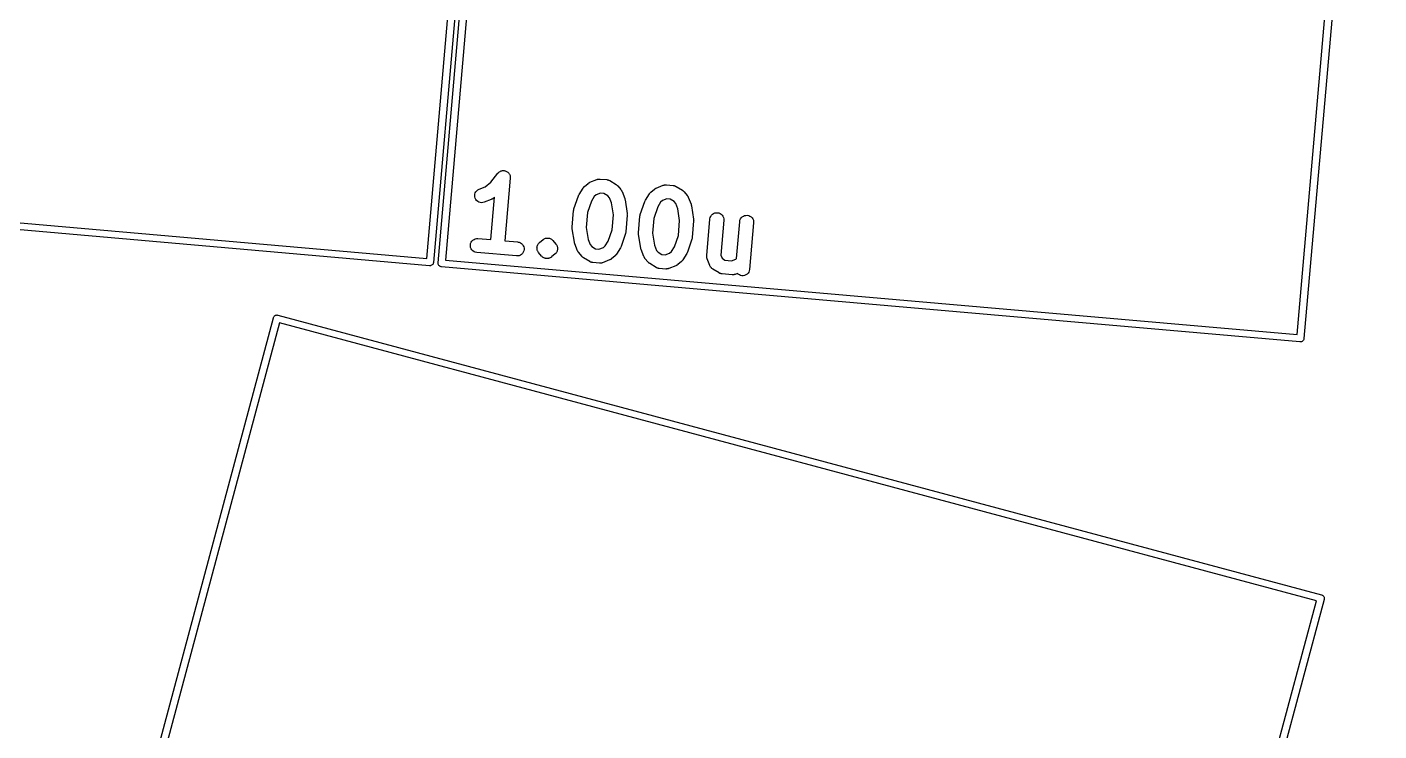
# Model space of a CAD drawing. Extents: x 72 to 342, y -189 to -99.
# Drawn here: x 158.36 to 187.84, y -174.06 to -158.72 of the extents above; entities that cross this region are included whole.
import ezdxf

# ---------------------------------------------------------------- set-up
doc = ezdxf.new("R2010")
doc.units = 0
doc.header["$MEASUREMENT"] = 0
doc.layers.add('BLACK', color=7, linetype='CONTINUOUS')

msp = doc.modelspace()

# ---------------------------------------------------------------- linework, layer by layer
at = {"layer": 'BLACK', "linetype": 'CONTINUOUS'}
for p, q in [((167.075, -163.763), (168.7, -145.19)), ((168.858, -145.131), (167.221, -163.848)), ((167.322, -163.857), (168.959, -145.14)), ((169.105, -145.225), (167.48, -163.798)), ((187.836, -146.791), (186.198, -165.508)), ((186.053, -165.423), (187.677, -146.85)), ((168.345, -162.204), (168.471, -162.097)), ((168.471, -162.097), (168.626, -161.905)), ((168.626, -161.905), (168.627, -161.903)), ((168.627, -161.903), (168.637, -161.893)), ((168.627, -161.903), (168.627, -161.903)), ((168.627, -161.903), (168.627, -161.903)), ((168.627, -161.903), (168.627, -161.903)), ((168.637, -161.893), (168.648, -161.882)), ((168.648, -161.882), (168.66, -161.874)), ((168.648, -161.882), (168.648, -161.882)), ((168.648, -161.882), (168.648, -161.882)), ((168.66, -161.874), (168.673, -161.866)), ((168.673, -161.866), (168.686, -161.86)), ((168.673, -161.866), (168.673, -161.866)), ((168.673, -161.866), (168.673, -161.866)), ((168.686, -161.86), (168.7, -161.854)), ((168.7, -161.854), (168.715, -161.851)), ((168.7, -161.854), (168.7, -161.854)), ((168.7, -161.854), (168.7, -161.854)), ((168.715, -161.851), (168.729, -161.848)), ((168.729, -161.848), (168.729, -161.848)), ((168.729, -161.848), (168.729, -161.848)), ((168.729, -161.848), (168.744, -161.848)), ((168.744, -161.848), (168.759, -161.848)), ((168.759, -161.848), (168.759, -161.848)), ((168.759, -161.848), (168.774, -161.851)), ((168.759, -161.848), (168.759, -161.848)), ((168.774, -161.851), (168.788, -161.854)), ((168.896, -162.013), (168.777, -163.38)), ((168.788, -161.854), (168.788, -161.854)), ((168.788, -161.854), (168.788, -161.854)), ((168.788, -161.854), (168.802, -161.86)), ((168.802, -161.86), (168.816, -161.865)), ((168.816, -161.865), (168.816, -161.865)), ((168.816, -161.865), (168.816, -161.865)), ((168.816, -161.865), (168.829, -161.874)), ((168.829, -161.874), (168.84, -161.882)), ((168.84, -161.882), (168.841, -161.882)), ((168.841, -161.882), (168.841, -161.882)), ((168.841, -161.882), (168.851, -161.892)), ((168.851, -161.892), (168.862, -161.903)), ((168.862, -161.903), (168.862, -161.903)), ((168.862, -161.903), (168.862, -161.903)), ((168.862, -161.903), (168.87, -161.915)), ((168.87, -161.915), (168.878, -161.927)), ((168.878, -161.927), (168.878, -161.927)), ((168.878, -161.927), (168.878, -161.927)), ((168.878, -161.927), (168.884, -161.941)), ((168.884, -161.941), (168.89, -161.955)), ((168.89, -161.955), (168.89, -161.955)), ((168.89, -161.955), (168.89, -161.955)), ((168.89, -161.955), (168.893, -161.969)), ((168.893, -161.969), (168.896, -161.984)), ((168.896, -161.984), (168.896, -161.984)), ((168.896, -161.984), (168.896, -161.984)), ((168.896, -161.984), (168.896, -161.998)), ((168.896, -161.998), (168.896, -162.013)), ((170.594, -162.125), (170.601, -162.12)), ((170.601, -162.12), (170.608, -162.115)), ((170.608, -162.115), (170.613, -162.112)), ((170.613, -162.112), (170.619, -162.109)), ((170.619, -162.109), (170.627, -162.105)), ((170.627, -162.105), (170.634, -162.101)), ((170.634, -162.101), (170.785, -162.042)), ((170.785, -162.042), (170.787, -162.041)), ((170.787, -162.041), (170.791, -162.04)), ((170.791, -162.04), (170.796, -162.038)), ((170.796, -162.038), (170.806, -162.036)), ((170.806, -162.036), (170.816, -162.033)), ((170.816, -162.033), (170.82, -162.033)), ((170.82, -162.033), (170.825, -162.032)), ((170.825, -162.032), (170.835, -162.032)), ((170.835, -162.032), (170.845, -162.031)), ((170.845, -162.031), (170.85, -162.032)), ((170.85, -162.032), (170.854, -162.032)), ((170.854, -162.032), (170.999, -162.044)), ((170.999, -162.044), (171.001, -162.045)), ((171.001, -162.045), (171.006, -162.045)), ((171.006, -162.045), (171.01, -162.046)), ((171.01, -162.046), (171.02, -162.048)), ((171.02, -162.048), (171.03, -162.05)), ((171.03, -162.05), (171.034, -162.052)), ((171.034, -162.052), (171.039, -162.053)), ((171.039, -162.053), (171.048, -162.058)), ((171.048, -162.058), (171.058, -162.062)), ((171.058, -162.062), (171.061, -162.064)), ((171.061, -162.064), (171.065, -162.066)), ((171.065, -162.066), (171.204, -162.151)), ((167.134, -163.921), (148.417, -162.283)), ((148.502, -162.138), (167.075, -163.763)), ((168.12, -162.393), (168.124, -162.363)), ((168.123, -162.422), (168.12, -162.393)), ((168.124, -162.363), (168.133, -162.335)), ((168.133, -162.335), (168.148, -162.309)), ((168.148, -162.309), (168.167, -162.286)), ((168.167, -162.286), (168.19, -162.268)), ((168.19, -162.268), (168.217, -162.254)), ((168.217, -162.254), (168.345, -162.204)), ((170.285, -162.681), (170.383, -162.398)), ((170.383, -162.396), (170.384, -162.395)), ((170.383, -162.398), (170.383, -162.396)), ((170.384, -162.394), (170.39, -162.382)), ((170.384, -162.395), (170.384, -162.394)), ((170.39, -162.382), (170.396, -162.369)), ((170.396, -162.369), (170.396, -162.368)), ((170.396, -162.368), (170.397, -162.368)), ((170.397, -162.368), (170.482, -162.229)), ((170.482, -162.229), (170.483, -162.228)), ((170.483, -162.228), (170.488, -162.221)), ((170.488, -162.221), (170.493, -162.214)), ((170.493, -162.214), (170.497, -162.209)), ((170.497, -162.209), (170.501, -162.204)), ((170.501, -162.204), (170.508, -162.198)), ((170.508, -162.198), (170.514, -162.192)), ((170.514, -162.192), (170.592, -162.126)), ((170.592, -162.126), (170.594, -162.125)), ((170.728, -162.41), (170.665, -162.513)), ((170.769, -162.376), (170.728, -162.41)), ((170.864, -162.338), (170.769, -162.376)), ((170.937, -162.345), (170.864, -162.338)), ((171.023, -162.398), (170.937, -162.345)), ((171.057, -162.439), (171.023, -162.398)), ((171.204, -162.151), (171.206, -162.152)), ((171.206, -162.152), (171.212, -162.158)), ((171.212, -162.158), (171.219, -162.162)), ((171.219, -162.162), (171.224, -162.167)), ((171.224, -162.167), (171.229, -162.171)), ((171.229, -162.171), (171.235, -162.177)), ((171.235, -162.177), (171.241, -162.183)), ((171.241, -162.183), (171.307, -162.262)), ((171.307, -162.262), (171.308, -162.263)), ((171.308, -162.263), (171.313, -162.271)), ((171.313, -162.271), (171.318, -162.277)), ((171.318, -162.277), (171.321, -162.283)), ((171.321, -162.283), (171.324, -162.288)), ((171.324, -162.288), (171.328, -162.296)), ((171.328, -162.296), (171.332, -162.304)), ((171.332, -162.304), (171.391, -162.455)), ((171.843, -162.494), (171.928, -162.356)), ((171.928, -162.356), (171.929, -162.354)), ((171.929, -162.354), (171.934, -162.347)), ((171.934, -162.347), (171.939, -162.34)), ((171.939, -162.34), (171.943, -162.336)), ((171.943, -162.336), (171.947, -162.331)), ((171.947, -162.331), (171.954, -162.325)), ((171.954, -162.325), (171.96, -162.319)), ((171.96, -162.319), (172.038, -162.253)), ((172.038, -162.253), (172.04, -162.252)), ((172.04, -162.252), (172.047, -162.247)), ((172.047, -162.247), (172.054, -162.242)), ((172.054, -162.242), (172.059, -162.239)), ((172.059, -162.239), (172.065, -162.235)), ((172.065, -162.235), (172.072, -162.232)), ((172.072, -162.232), (172.08, -162.228)), ((172.08, -162.228), (172.231, -162.168)), ((172.231, -162.168), (172.233, -162.168)), ((172.233, -162.168), (172.237, -162.166)), ((172.237, -162.166), (172.241, -162.165)), ((172.241, -162.165), (172.252, -162.162)), ((172.252, -162.162), (172.262, -162.16)), ((172.262, -162.16), (172.266, -162.159)), ((172.266, -162.159), (172.271, -162.159)), ((172.271, -162.159), (172.281, -162.158)), ((172.281, -162.158), (172.291, -162.158)), ((172.291, -162.158), (172.296, -162.158)), ((172.296, -162.158), (172.3, -162.158)), ((172.3, -162.158), (172.445, -162.171)), ((172.445, -162.171), (172.447, -162.171)), ((172.447, -162.171), (172.451, -162.172)), ((172.451, -162.172), (172.456, -162.172)), ((172.456, -162.172), (172.466, -162.175)), ((172.466, -162.175), (172.476, -162.177)), ((172.476, -162.177), (172.48, -162.179)), ((172.48, -162.179), (172.485, -162.18)), ((172.485, -162.18), (172.494, -162.184)), ((172.494, -162.184), (172.504, -162.188)), ((172.504, -162.188), (172.507, -162.191)), ((172.507, -162.191), (172.511, -162.193)), ((172.511, -162.193), (172.65, -162.278)), ((172.65, -162.278), (172.651, -162.279)), ((172.651, -162.279), (172.658, -162.284)), ((172.658, -162.284), (172.665, -162.289)), ((172.665, -162.289), (172.67, -162.293)), ((172.67, -162.293), (172.675, -162.297)), ((172.675, -162.297), (172.68, -162.304)), ((172.68, -162.304), (172.687, -162.31)), ((172.687, -162.31), (172.753, -162.388)), ((172.753, -162.388), (172.754, -162.39)), ((172.754, -162.39), (172.759, -162.397)), ((172.759, -162.397), (172.764, -162.404)), ((172.764, -162.404), (172.767, -162.409)), ((172.767, -162.409), (172.77, -162.415)), ((172.77, -162.415), (172.774, -162.423)), ((168.131, -162.451), (168.123, -162.422)), ((168.144, -162.477), (168.131, -162.451)), ((168.162, -162.501), (168.144, -162.477)), ((168.185, -162.52), (168.162, -162.501)), ((168.211, -162.535), (168.185, -162.52)), ((168.239, -162.544), (168.211, -162.535)), ((168.268, -162.548), (168.239, -162.544)), ((168.298, -162.546), (168.268, -162.548)), ((168.327, -162.538), (168.298, -162.546)), ((168.329, -162.538), (168.327, -162.538)), ((168.48, -162.478), (168.329, -162.538)), ((168.473, -163.353), (168.554, -162.426)), ((168.487, -162.474), (168.48, -162.478)), ((168.495, -162.471), (168.487, -162.474)), ((168.501, -162.467), (168.495, -162.471)), ((168.506, -162.464), (168.501, -162.467)), ((168.513, -162.459), (168.506, -162.464)), ((168.52, -162.454), (168.513, -162.459)), ((168.522, -162.453), (168.52, -162.454)), ((168.554, -162.426), (168.522, -162.453)), ((170.278, -162.709), (170.281, -162.698)), ((170.278, -162.712), (170.278, -162.709)), ((170.281, -162.698), (170.283, -162.686)), ((170.283, -162.686), (170.284, -162.683)), ((170.284, -162.683), (170.285, -162.681)), ((170.665, -162.513), (170.579, -162.762)), ((171.102, -162.551), (171.057, -162.439)), ((171.143, -162.812), (171.102, -162.551)), ((171.391, -162.455), (171.392, -162.457)), ((171.392, -162.457), (171.392, -162.457)), ((171.392, -162.457), (171.393, -162.458)), ((171.393, -162.458), (171.396, -162.472)), ((171.396, -162.472), (171.4, -162.485)), ((171.4, -162.485), (171.4, -162.486)), ((171.4, -162.486), (171.4, -162.487)), ((171.4, -162.487), (171.447, -162.782)), ((171.731, -162.807), (171.828, -162.524)), ((171.828, -162.524), (171.829, -162.522)), ((171.829, -162.522), (171.83, -162.521)), ((171.829, -162.522), (171.829, -162.522)), ((171.83, -162.521), (171.836, -162.508)), ((171.836, -162.508), (171.842, -162.495)), ((171.842, -162.495), (171.843, -162.494)), ((171.842, -162.495), (171.842, -162.495)), ((172.111, -162.639), (172.025, -162.889)), ((172.174, -162.536), (172.111, -162.639)), ((172.215, -162.502), (172.174, -162.536)), ((172.31, -162.465), (172.215, -162.502)), ((172.382, -162.471), (172.31, -162.465)), ((172.469, -162.525), (172.382, -162.471)), ((172.503, -162.565), (172.469, -162.525)), ((172.548, -162.678), (172.503, -162.565)), ((172.589, -162.938), (172.548, -162.678)), ((172.774, -162.423), (172.778, -162.43)), ((172.778, -162.43), (172.837, -162.581)), ((172.837, -162.581), (172.838, -162.583)), ((172.838, -162.583), (172.838, -162.584)), ((172.838, -162.584), (172.838, -162.584)), ((172.838, -162.584), (172.842, -162.598)), ((172.842, -162.598), (172.846, -162.612)), ((172.846, -162.612), (172.846, -162.613)), ((172.846, -162.613), (172.846, -162.613)), ((172.846, -162.613), (172.893, -162.909)), ((170.246, -163.078), (170.277, -162.717)), ((170.277, -162.715), (170.278, -162.712)), ((170.277, -162.717), (170.277, -162.715)), ((170.579, -162.762), (170.551, -163.086)), ((171.115, -163.136), (171.143, -162.812)), ((171.448, -162.819), (171.417, -163.181)), ((171.447, -162.782), (171.447, -162.784)), ((171.447, -162.784), (171.448, -162.787)), ((171.448, -162.787), (171.448, -162.79)), ((171.448, -162.79), (171.448, -162.802)), ((171.448, -162.802), (171.449, -162.814)), ((171.449, -162.814), (171.448, -162.817)), ((171.448, -162.817), (171.448, -162.819)), ((171.691, -163.205), (171.723, -162.843)), ((171.723, -162.841), (171.724, -162.839)), ((171.723, -162.843), (171.723, -162.841)), ((171.724, -162.836), (171.727, -162.824)), ((171.724, -162.839), (171.724, -162.836)), ((171.727, -162.824), (171.729, -162.812)), ((171.729, -162.812), (171.73, -162.81)), ((171.73, -162.81), (171.731, -162.807)), ((172.025, -162.889), (171.997, -163.213)), ((172.561, -163.262), (172.589, -162.938)), ((172.894, -162.946), (172.863, -163.307)), ((172.893, -162.909), (172.893, -162.911)), ((172.893, -162.911), (172.893, -162.914)), ((172.893, -162.914), (172.894, -162.916)), ((172.894, -162.916), (172.894, -162.928)), ((172.894, -162.928), (172.895, -162.941)), ((172.895, -162.941), (172.894, -162.943)), ((172.894, -162.943), (172.894, -162.946)), ((173.178, -163.699), (173.248, -162.904)), ((173.248, -162.902), (173.254, -162.873)), ((173.248, -162.904), (173.248, -162.902)), ((173.254, -162.873), (173.265, -162.845)), ((173.265, -162.845), (173.282, -162.821)), ((173.282, -162.821), (173.303, -162.8)), ((173.303, -162.8), (173.327, -162.783)), ((173.327, -162.783), (173.355, -162.772)), ((173.355, -162.772), (173.384, -162.766)), ((173.384, -162.766), (173.414, -162.766)), ((173.414, -162.766), (173.443, -162.771)), ((173.443, -162.771), (173.471, -162.782)), ((173.471, -162.782), (173.495, -162.799)), ((173.551, -162.931), (173.485, -163.69)), ((173.495, -162.799), (173.517, -162.82)), ((173.517, -162.82), (173.533, -162.844)), ((173.533, -162.844), (173.545, -162.872)), ((173.545, -162.872), (173.551, -162.901)), ((173.551, -162.901), (173.551, -162.931)), ((173.828, -163.766), (173.898, -162.961)), ((173.898, -162.961), (173.899, -162.959)), ((173.899, -162.959), (173.904, -162.93)), ((173.904, -162.93), (173.916, -162.902)), ((173.916, -162.902), (173.932, -162.877)), ((173.932, -162.877), (173.953, -162.856)), ((173.953, -162.856), (173.978, -162.84)), ((173.978, -162.84), (174.006, -162.828)), ((174.006, -162.828), (174.035, -162.823)), ((174.035, -162.823), (174.064, -162.822)), ((174.064, -162.822), (174.094, -162.828)), ((174.094, -162.828), (174.121, -162.839)), ((174.202, -162.987), (174.113, -164)), ((174.121, -162.839), (174.146, -162.856)), ((174.146, -162.856), (174.167, -162.877)), ((174.167, -162.877), (174.184, -162.901)), ((174.184, -162.901), (174.196, -162.929)), ((174.196, -162.929), (174.202, -162.958)), ((174.202, -162.958), (174.202, -162.987)), ((170.245, -163.084), (170.246, -163.081)), ((170.246, -163.096), (170.245, -163.084)), ((170.246, -163.081), (170.246, -163.078)), ((170.246, -163.108), (170.246, -163.096)), ((170.246, -163.111), (170.246, -163.108)), ((170.247, -163.114), (170.246, -163.111)), ((170.247, -163.116), (170.247, -163.114)), ((170.294, -163.411), (170.247, -163.116)), ((170.551, -163.086), (170.592, -163.347)), ((171.029, -163.385), (171.115, -163.136)), ((171.409, -163.217), (171.311, -163.5)), ((171.41, -163.215), (171.409, -163.217)), ((171.411, -163.212), (171.41, -163.215)), ((171.413, -163.2), (171.411, -163.212)), ((171.416, -163.188), (171.413, -163.2)), ((171.417, -163.183), (171.416, -163.186)), ((171.416, -163.186), (171.416, -163.188)), ((171.417, -163.181), (171.417, -163.183)), ((171.692, -163.208), (171.691, -163.205)), ((171.691, -163.21), (171.692, -163.208)), ((171.692, -163.222), (171.691, -163.21)), ((171.692, -163.235), (171.692, -163.222)), ((171.692, -163.237), (171.692, -163.235)), ((171.692, -163.24), (171.692, -163.237)), ((171.693, -163.242), (171.692, -163.24)), ((171.74, -163.538), (171.693, -163.242)), ((171.997, -163.213), (172.038, -163.473)), ((172.475, -163.511), (172.561, -163.262)), ((168.026, -163.466), (168.032, -163.437)), ((168.026, -163.496), (168.026, -163.466)), ((168.032, -163.525), (168.026, -163.496)), ((168.032, -163.437), (168.043, -163.409)), ((168.044, -163.552), (168.032, -163.525)), ((168.043, -163.409), (168.06, -163.384)), ((168.06, -163.577), (168.044, -163.552)), ((168.06, -163.384), (168.08, -163.363)), ((168.081, -163.598), (168.06, -163.577)), ((168.08, -163.363), (168.105, -163.347)), ((168.105, -163.347), (168.132, -163.335)), ((168.132, -163.335), (168.161, -163.329)), ((168.161, -163.329), (168.191, -163.329)), ((168.191, -163.329), (168.473, -163.353)), ((168.777, -163.38), (169.059, -163.404)), ((169.059, -163.404), (169.061, -163.405)), ((169.061, -163.405), (169.09, -163.41)), ((169.09, -163.41), (169.118, -163.422)), ((169.118, -163.422), (169.142, -163.438)), ((169.142, -163.438), (169.163, -163.46)), ((169.163, -163.46), (169.18, -163.484)), ((169.18, -163.484), (169.191, -163.512)), ((169.191, -163.512), (169.197, -163.541)), ((169.197, -163.571), (169.192, -163.6)), ((169.197, -163.541), (169.197, -163.571)), ((169.478, -163.521), (169.479, -163.52)), ((169.479, -163.535), (169.478, -163.521)), ((169.479, -163.52), (169.481, -163.506)), ((169.479, -163.52), (169.479, -163.52)), ((169.479, -163.549), (169.479, -163.535)), ((169.479, -163.55), (169.479, -163.549)), ((169.481, -163.564), (169.479, -163.55)), ((169.479, -163.55), (169.479, -163.55)), ((169.481, -163.506), (169.484, -163.492)), ((169.484, -163.579), (169.481, -163.564)), ((169.484, -163.49), (169.49, -163.477)), ((169.484, -163.491), (169.484, -163.49)), ((169.484, -163.492), (169.484, -163.491)), ((169.485, -163.58), (169.484, -163.579)), ((169.484, -163.579), (169.484, -163.579)), ((169.49, -163.593), (169.485, -163.58)), ((169.49, -163.477), (169.495, -163.464)), ((169.496, -163.606), (169.49, -163.593)), ((169.495, -163.464), (169.495, -163.463)), ((169.495, -163.463), (169.496, -163.463)), ((169.496, -163.463), (169.504, -163.451)), ((169.504, -163.451), (169.511, -163.439)), ((169.511, -163.439), (169.512, -163.439)), ((169.512, -163.438), (169.522, -163.428)), ((169.512, -163.439), (169.512, -163.438)), ((169.522, -163.428), (169.532, -163.418)), ((169.532, -163.418), (169.611, -163.352)), ((169.611, -163.352), (169.612, -163.351)), ((169.612, -163.35), (169.624, -163.342)), ((169.612, -163.351), (169.612, -163.35)), ((169.612, -163.351), (169.612, -163.351)), ((169.612, -163.351), (169.612, -163.351)), ((169.612, -163.351), (169.612, -163.351)), ((169.612, -163.351), (169.612, -163.351)), ((169.612, -163.351), (169.612, -163.351)), ((169.624, -163.342), (169.636, -163.335)), ((169.636, -163.335), (169.637, -163.334)), ((169.637, -163.334), (169.651, -163.329)), ((169.637, -163.334), (169.637, -163.334)), ((169.637, -163.334), (169.637, -163.334)), ((169.637, -163.334), (169.637, -163.334)), ((169.651, -163.329), (169.664, -163.323)), ((169.664, -163.323), (169.664, -163.323)), ((169.664, -163.323), (169.664, -163.323)), ((169.664, -163.323), (169.665, -163.323)), ((169.665, -163.323), (169.679, -163.32)), ((169.665, -163.323), (169.665, -163.323)), ((169.679, -163.32), (169.693, -163.317)), ((169.693, -163.317), (169.693, -163.317)), ((169.693, -163.317), (169.693, -163.317)), ((169.693, -163.317), (169.694, -163.317)), ((169.694, -163.317), (169.694, -163.317)), ((169.694, -163.317), (169.708, -163.317)), ((169.708, -163.317), (169.723, -163.317)), ((169.723, -163.317), (169.723, -163.317)), ((169.723, -163.317), (169.723, -163.317)), ((169.723, -163.317), (169.724, -163.317)), ((169.723, -163.317), (169.723, -163.317)), ((169.724, -163.317), (169.738, -163.32)), ((169.738, -163.32), (169.752, -163.322)), ((169.752, -163.322), (169.752, -163.322)), ((169.752, -163.322), (169.752, -163.323)), ((169.752, -163.323), (169.753, -163.323)), ((169.753, -163.323), (169.753, -163.323)), ((169.753, -163.323), (169.766, -163.328)), ((169.766, -163.328), (169.779, -163.334)), ((169.779, -163.334), (169.78, -163.334)), ((169.78, -163.334), (169.78, -163.334)), ((169.78, -163.334), (169.78, -163.334)), ((169.78, -163.334), (169.78, -163.334)), ((169.78, -163.334), (169.792, -163.342)), ((169.792, -163.342), (169.804, -163.35)), ((169.804, -163.35), (169.804, -163.35)), ((169.804, -163.35), (169.805, -163.35)), ((169.805, -163.35), (169.805, -163.35)), ((169.805, -163.35), (169.805, -163.35)), ((169.805, -163.35), (169.815, -163.361)), ((169.815, -163.361), (169.826, -163.371)), ((169.826, -163.371), (169.892, -163.449)), ((169.892, -163.449), (169.892, -163.45)), ((169.892, -163.45), (169.892, -163.45)), ((169.892, -163.45), (169.892, -163.45)), ((169.892, -163.45), (169.893, -163.451)), ((169.893, -163.451), (169.901, -163.463)), ((169.901, -163.463), (169.909, -163.475)), ((169.909, -163.475), (169.909, -163.475)), ((169.909, -163.475), (169.909, -163.476)), ((169.909, -163.476), (169.915, -163.489)), ((169.915, -163.489), (169.92, -163.502)), ((169.921, -163.591), (169.915, -163.605)), ((169.92, -163.502), (169.92, -163.503)), ((169.92, -163.503), (169.921, -163.503)), ((169.921, -163.503), (169.923, -163.517)), ((169.924, -163.576), (169.921, -163.59)), ((169.921, -163.59), (169.921, -163.591)), ((169.921, -163.591), (169.921, -163.591)), ((169.923, -163.517), (169.926, -163.531)), ((169.926, -163.562), (169.924, -163.576)), ((169.926, -163.531), (169.926, -163.532)), ((169.926, -163.532), (169.926, -163.532)), ((169.926, -163.532), (169.926, -163.547)), ((169.926, -163.547), (169.927, -163.561)), ((169.927, -163.561), (169.926, -163.562)), ((169.926, -163.562), (169.926, -163.562)), ((170.294, -163.412), (170.294, -163.411)), ((170.294, -163.413), (170.294, -163.412)), ((170.298, -163.426), (170.294, -163.413)), ((170.301, -163.44), (170.298, -163.426)), ((170.302, -163.441), (170.301, -163.44)), ((170.303, -163.443), (170.302, -163.441)), ((170.302, -163.441), (170.302, -163.441)), ((170.362, -163.594), (170.303, -163.443)), ((170.366, -163.602), (170.362, -163.594)), ((170.592, -163.347), (170.637, -163.459)), ((170.637, -163.459), (170.671, -163.5)), ((170.671, -163.5), (170.757, -163.553)), ((170.757, -163.553), (170.83, -163.559)), ((170.83, -163.559), (170.925, -163.522)), ((170.925, -163.522), (170.966, -163.488)), ((170.966, -163.488), (171.029, -163.385)), ((171.297, -163.53), (171.212, -163.669)), ((171.298, -163.53), (171.297, -163.53)), ((171.304, -163.516), (171.298, -163.529)), ((171.298, -163.529), (171.298, -163.53)), ((171.31, -163.504), (171.304, -163.516)), ((171.311, -163.502), (171.31, -163.503)), ((171.31, -163.503), (171.31, -163.504)), ((171.311, -163.5), (171.311, -163.502)), ((171.74, -163.539), (171.74, -163.538)), ((171.74, -163.538), (171.74, -163.538)), ((171.744, -163.553), (171.74, -163.539)), ((171.747, -163.566), (171.744, -163.553)), ((171.748, -163.567), (171.747, -163.566)), ((171.748, -163.568), (171.748, -163.567)), ((171.749, -163.57), (171.748, -163.568)), ((171.808, -163.721), (171.749, -163.57)), ((172.038, -163.473), (172.083, -163.586)), ((172.083, -163.586), (172.117, -163.626)), ((172.411, -163.614), (172.475, -163.511)), ((172.855, -163.344), (172.757, -163.627)), ((172.856, -163.341), (172.855, -163.344)), ((172.857, -163.339), (172.856, -163.341)), ((172.859, -163.327), (172.857, -163.339)), ((172.862, -163.315), (172.859, -163.327)), ((172.863, -163.307), (172.862, -163.31)), ((172.862, -163.31), (172.862, -163.312)), ((172.862, -163.312), (172.862, -163.315)), ((167.212, -163.881), (167.204, -163.893)), ((167.218, -163.867), (167.212, -163.881)), ((167.22, -163.856), (167.218, -163.867)), ((167.221, -163.852), (167.22, -163.856)), ((167.22, -163.856), (167.22, -163.856)), ((167.221, -163.848), (167.221, -163.852)), ((167.321, -163.861), (167.322, -163.857)), ((167.321, -163.876), (167.321, -163.861)), ((167.324, -163.89), (167.321, -163.876)), ((167.48, -163.798), (186.053, -165.423)), ((168.106, -163.615), (168.081, -163.598)), ((168.133, -163.626), (168.106, -163.615)), ((168.163, -163.632), (168.133, -163.626)), ((168.165, -163.632), (168.163, -163.632)), ((169.032, -163.708), (168.165, -163.632)), ((169.062, -163.708), (169.032, -163.708)), ((169.091, -163.702), (169.062, -163.708)), ((169.118, -163.69), (169.091, -163.702)), ((169.143, -163.673), (169.118, -163.69)), ((169.164, -163.652), (169.143, -163.673)), ((169.18, -163.627), (169.164, -163.652)), ((169.192, -163.6), (169.18, -163.627)), ((169.496, -163.607), (169.496, -163.606)), ((169.504, -163.619), (169.496, -163.607)), ((169.496, -163.607), (169.496, -163.607)), ((169.512, -163.631), (169.504, -163.619)), ((169.513, -163.632), (169.512, -163.631)), ((169.579, -163.711), (169.513, -163.632)), ((169.513, -163.632), (169.513, -163.632)), ((169.513, -163.632), (169.513, -163.632)), ((169.513, -163.632), (169.513, -163.632)), ((169.59, -163.721), (169.579, -163.711)), ((169.6, -163.731), (169.59, -163.721)), ((169.6, -163.732), (169.6, -163.731)), ((169.6, -163.731), (169.6, -163.731)), ((169.601, -163.732), (169.6, -163.732)), ((169.6, -163.732), (169.6, -163.732)), ((169.613, -163.74), (169.601, -163.732)), ((169.625, -163.748), (169.613, -163.74)), ((169.626, -163.748), (169.625, -163.748)), ((169.625, -163.748), (169.625, -163.748)), ((169.625, -163.748), (169.625, -163.748)), ((169.625, -163.748), (169.625, -163.748)), ((169.639, -163.754), (169.626, -163.748)), ((169.652, -163.759), (169.639, -163.754)), ((169.653, -163.759), (169.652, -163.759)), ((169.652, -163.759), (169.652, -163.759)), ((169.667, -163.762), (169.653, -163.759)), ((169.653, -163.759), (169.653, -163.759)), ((169.653, -163.759), (169.653, -163.759)), ((169.681, -163.765), (169.667, -163.762)), ((169.682, -163.765), (169.681, -163.765)), ((169.697, -163.765), (169.682, -163.765)), ((169.682, -163.765), (169.682, -163.765)), ((169.682, -163.765), (169.682, -163.765)), ((169.682, -163.765), (169.682, -163.765)), ((169.711, -163.765), (169.697, -163.765)), ((169.712, -163.765), (169.711, -163.765)), ((169.711, -163.765), (169.711, -163.765)), ((169.726, -163.762), (169.712, -163.765)), ((169.712, -163.765), (169.712, -163.765)), ((169.712, -163.765), (169.712, -163.765)), ((169.74, -163.759), (169.726, -163.762)), ((169.741, -163.759), (169.74, -163.759)), ((169.74, -163.759), (169.74, -163.759)), ((169.754, -163.753), (169.741, -163.759)), ((169.741, -163.759), (169.741, -163.759)), ((169.741, -163.759), (169.741, -163.759)), ((169.768, -163.748), (169.754, -163.753)), ((169.769, -163.747), (169.768, -163.747)), ((169.768, -163.747), (169.768, -163.747)), ((169.768, -163.747), (169.768, -163.748)), ((169.768, -163.748), (169.768, -163.748)), ((169.781, -163.739), (169.769, -163.747)), ((169.792, -163.731), (169.781, -163.739)), ((169.793, -163.731), (169.792, -163.731)), ((169.794, -163.73), (169.793, -163.731)), ((169.793, -163.731), (169.793, -163.731)), ((169.793, -163.731), (169.793, -163.731)), ((169.793, -163.731), (169.793, -163.731)), ((169.793, -163.731), (169.793, -163.731)), ((169.793, -163.731), (169.793, -163.731)), ((169.873, -163.664), (169.794, -163.73)), ((169.883, -163.654), (169.873, -163.664)), ((169.893, -163.644), (169.883, -163.654)), ((169.894, -163.643), (169.893, -163.643)), ((169.893, -163.643), (169.893, -163.644)), ((169.901, -163.631), (169.894, -163.643)), ((169.909, -163.619), (169.901, -163.631)), ((169.91, -163.618), (169.909, -163.619)), ((169.915, -163.605), (169.91, -163.618)), ((169.91, -163.618), (169.91, -163.618)), ((170.369, -163.61), (170.366, -163.602)), ((170.373, -163.615), (170.369, -163.61)), ((170.376, -163.621), (170.373, -163.615)), ((170.381, -163.627), (170.376, -163.621)), ((170.386, -163.634), (170.381, -163.627)), ((170.387, -163.636), (170.386, -163.634)), ((170.453, -163.715), (170.387, -163.636)), ((170.459, -163.721), (170.453, -163.715)), ((170.465, -163.727), (170.459, -163.721)), ((170.47, -163.731), (170.465, -163.727)), ((170.475, -163.736), (170.47, -163.731)), ((170.482, -163.74), (170.475, -163.736)), ((170.488, -163.745), (170.482, -163.74)), ((170.49, -163.747), (170.488, -163.745)), ((170.629, -163.832), (170.49, -163.747)), ((170.633, -163.834), (170.629, -163.832)), ((170.636, -163.836), (170.633, -163.834)), ((170.646, -163.84), (170.636, -163.836)), ((170.655, -163.845), (170.646, -163.84)), ((170.66, -163.846), (170.655, -163.845)), ((170.664, -163.847), (170.66, -163.846)), ((170.674, -163.85), (170.664, -163.847)), ((170.684, -163.852), (170.674, -163.85)), ((170.688, -163.852), (170.684, -163.852)), ((170.693, -163.853), (170.688, -163.852)), ((170.695, -163.854), (170.693, -163.853)), ((170.84, -163.866), (170.695, -163.854)), ((170.844, -163.866), (170.84, -163.866)), ((170.849, -163.867), (170.844, -163.866)), ((170.859, -163.866), (170.849, -163.867)), ((170.869, -163.866), (170.859, -163.866)), ((170.874, -163.865), (170.869, -163.866)), ((170.878, -163.865), (170.874, -163.865)), ((170.888, -163.862), (170.878, -163.865)), ((170.898, -163.86), (170.888, -163.862)), ((170.903, -163.858), (170.898, -163.86)), ((170.907, -163.857), (170.903, -163.858)), ((170.909, -163.856), (170.907, -163.857)), ((171.06, -163.796), (170.909, -163.856)), ((171.067, -163.793), (171.06, -163.796)), ((171.075, -163.789), (171.067, -163.793)), ((171.081, -163.786), (171.075, -163.789)), ((171.086, -163.783), (171.081, -163.786)), ((171.093, -163.778), (171.086, -163.783)), ((171.1, -163.773), (171.093, -163.778)), ((171.102, -163.771), (171.1, -163.773)), ((171.18, -163.705), (171.102, -163.771)), ((171.186, -163.699), (171.18, -163.705)), ((171.193, -163.694), (171.186, -163.699)), ((171.197, -163.689), (171.193, -163.694)), ((171.201, -163.684), (171.197, -163.689)), ((171.206, -163.677), (171.201, -163.684)), ((171.211, -163.67), (171.206, -163.677)), ((171.212, -163.669), (171.211, -163.67)), ((171.812, -163.728), (171.808, -163.721)), ((171.815, -163.736), (171.812, -163.728)), ((171.819, -163.741), (171.815, -163.736)), ((171.822, -163.747), (171.819, -163.741)), ((171.827, -163.754), (171.822, -163.747)), ((171.832, -163.761), (171.827, -163.754)), ((171.833, -163.763), (171.832, -163.761)), ((171.899, -163.841), (171.833, -163.763)), ((171.905, -163.847), (171.899, -163.841)), ((171.911, -163.854), (171.905, -163.847)), ((171.916, -163.858), (171.911, -163.854)), ((171.92, -163.862), (171.916, -163.858)), ((171.928, -163.867), (171.92, -163.862)), ((171.934, -163.872), (171.928, -163.867)), ((171.936, -163.873), (171.934, -163.872)), ((172.074, -163.958), (171.936, -163.873)), ((172.117, -163.626), (172.203, -163.68)), ((172.203, -163.68), (172.276, -163.686)), ((172.276, -163.686), (172.371, -163.649)), ((172.371, -163.649), (172.411, -163.614)), ((172.626, -163.832), (172.548, -163.898)), ((172.632, -163.826), (172.626, -163.832)), ((172.639, -163.82), (172.632, -163.826)), ((172.643, -163.815), (172.639, -163.82)), ((172.647, -163.811), (172.643, -163.815)), ((172.652, -163.804), (172.647, -163.811)), ((172.657, -163.797), (172.652, -163.804)), ((172.658, -163.795), (172.657, -163.797)), ((172.743, -163.657), (172.658, -163.795)), ((172.744, -163.656), (172.743, -163.656)), ((172.743, -163.656), (172.743, -163.657)), ((172.75, -163.643), (172.744, -163.656)), ((172.756, -163.63), (172.75, -163.643)), ((172.757, -163.629), (172.756, -163.629)), ((172.756, -163.629), (172.756, -163.63)), ((172.757, -163.627), (172.757, -163.629)), ((173.178, -163.704), (173.178, -163.699)), ((173.178, -163.708), (173.178, -163.704)), ((173.178, -163.719), (173.178, -163.708)), ((173.178, -163.729), (173.178, -163.719)), ((173.179, -163.733), (173.178, -163.729)), ((173.18, -163.738), (173.179, -163.733)), ((173.182, -163.748), (173.18, -163.738)), ((173.184, -163.758), (173.182, -163.748)), ((173.186, -163.762), (173.184, -163.758)), ((173.187, -163.767), (173.186, -163.762)), ((173.188, -163.769), (173.187, -163.767)), ((173.248, -163.919), (173.188, -163.769)), ((173.485, -163.69), (173.513, -163.76)), ((173.513, -163.76), (173.577, -163.8)), ((173.577, -163.8), (173.722, -163.812)), ((173.722, -163.812), (173.817, -163.775)), ((173.817, -163.775), (173.828, -163.766)), ((167.138, -163.921), (167.134, -163.921)), ((167.153, -163.921), (167.138, -163.921)), ((167.167, -163.918), (167.153, -163.921)), ((167.181, -163.912), (167.167, -163.918)), ((167.194, -163.904), (167.181, -163.912)), ((167.204, -163.893), (167.194, -163.904)), ((167.33, -163.904), (167.324, -163.89)), ((167.339, -163.917), (167.33, -163.904)), ((167.349, -163.927), (167.339, -163.917)), ((167.362, -163.935), (167.349, -163.927)), ((167.376, -163.941), (167.362, -163.935)), ((167.387, -163.943), (167.376, -163.941)), ((167.391, -163.944), (167.387, -163.943)), ((167.387, -163.943), (167.387, -163.943)), ((167.394, -163.944), (167.391, -163.944)), ((186.112, -165.581), (167.394, -163.944)), ((172.078, -163.96), (172.074, -163.958)), ((172.082, -163.963), (172.078, -163.96)), ((172.092, -163.967), (172.082, -163.963)), ((172.101, -163.971), (172.092, -163.967)), ((172.105, -163.972), (172.101, -163.971)), ((172.11, -163.974), (172.105, -163.972)), ((172.12, -163.976), (172.11, -163.974)), ((172.13, -163.979), (172.12, -163.976)), ((172.134, -163.979), (172.13, -163.979)), ((172.139, -163.98), (172.134, -163.979)), ((172.141, -163.98), (172.139, -163.98)), ((172.285, -163.993), (172.141, -163.98)), ((172.29, -163.993), (172.285, -163.993)), ((172.294, -163.993), (172.29, -163.993)), ((172.305, -163.992), (172.294, -163.993)), ((172.315, -163.992), (172.305, -163.992)), ((172.32, -163.991), (172.315, -163.992)), ((172.324, -163.991), (172.32, -163.991)), ((172.334, -163.988), (172.324, -163.991)), ((172.344, -163.986), (172.334, -163.988)), ((172.348, -163.985), (172.344, -163.986)), ((172.353, -163.983), (172.348, -163.985)), ((172.355, -163.983), (172.353, -163.983)), ((172.506, -163.923), (172.355, -163.983)), ((172.513, -163.919), (172.506, -163.923)), ((172.521, -163.916), (172.513, -163.919)), ((172.527, -163.912), (172.521, -163.916)), ((172.532, -163.909), (172.527, -163.912)), ((172.539, -163.904), (172.532, -163.909)), ((172.546, -163.899), (172.539, -163.904)), ((172.548, -163.898), (172.546, -163.899)), ((173.249, -163.922), (173.248, -163.919)), ((173.25, -163.926), (173.249, -163.922)), ((173.256, -163.936), (173.25, -163.926)), ((173.261, -163.946), (173.256, -163.936)), ((173.263, -163.949), (173.261, -163.946)), ((173.265, -163.951), (173.263, -163.949)), ((173.273, -163.96), (173.265, -163.951)), ((173.28, -163.969), (173.273, -163.96)), ((173.282, -163.971), (173.28, -163.969)), ((173.285, -163.974), (173.282, -163.971)), ((173.294, -163.981), (173.285, -163.974)), ((173.302, -163.989), (173.294, -163.981)), ((173.305, -163.99), (173.302, -163.989)), ((173.308, -163.992), (173.305, -163.99)), ((173.31, -163.993), (173.308, -163.992)), ((173.448, -164.078), (173.31, -163.993)), ((173.452, -164.08), (173.448, -164.078)), ((173.456, -164.083), (173.452, -164.08)), ((173.465, -164.087), (173.456, -164.083)), ((173.475, -164.091), (173.465, -164.087)), ((173.479, -164.092), (173.475, -164.091)), ((173.483, -164.094), (173.479, -164.092)), ((173.493, -164.096), (173.483, -164.094)), ((173.504, -164.099), (173.493, -164.096)), ((173.508, -164.099), (173.504, -164.099)), ((173.512, -164.1), (173.508, -164.099)), ((173.515, -164.1), (173.512, -164.1)), ((173.731, -164.119), (173.515, -164.1)), ((173.736, -164.119), (173.731, -164.119)), ((173.74, -164.12), (173.736, -164.119)), ((173.751, -164.119), (173.74, -164.12)), ((173.761, -164.119), (173.751, -164.119)), ((173.766, -164.118), (173.761, -164.119)), ((173.77, -164.118), (173.766, -164.118)), ((173.78, -164.115), (173.77, -164.118)), ((173.79, -164.113), (173.78, -164.115)), ((173.794, -164.111), (173.79, -164.113)), ((173.799, -164.11), (173.794, -164.111)), ((173.801, -164.109), (173.799, -164.11)), ((173.85, -164.09), (173.801, -164.109)), ((173.866, -164.105), (173.85, -164.09)), ((173.89, -164.121), (173.866, -164.105)), ((173.918, -164.132), (173.89, -164.121)), ((173.947, -164.138), (173.918, -164.132)), ((173.977, -164.138), (173.947, -164.138)), ((174.006, -164.132), (173.977, -164.138)), ((174.034, -164.121), (174.006, -164.132)), ((174.058, -164.104), (174.034, -164.121)), ((174.079, -164.083), (174.058, -164.104)), ((174.096, -164.058), (174.079, -164.083)), ((174.107, -164.031), (174.096, -164.058)), ((174.113, -164.002), (174.107, -164.031)), ((174.113, -164), (174.113, -164.002)), ((158.87, -183.204), (163.733, -165.056)), ((163.733, -165.052), (163.734, -165.048)), ((163.733, -165.056), (163.733, -165.052)), ((163.734, -165.048), (163.738, -165.038)), ((163.734, -165.048), (163.734, -165.048)), ((163.738, -165.038), (163.746, -165.025)), ((163.746, -165.025), (163.757, -165.014)), ((163.757, -165.014), (163.769, -165.005)), ((163.769, -165.005), (163.778, -165.001)), ((163.769, -165.005), (163.769, -165.005)), ((163.769, -165.005), (163.769, -165.005)), ((163.778, -165.001), (163.783, -164.999)), ((163.783, -164.999), (163.797, -164.996)), ((163.797, -164.996), (163.812, -164.995)), ((163.812, -164.995), (163.823, -164.997)), ((163.823, -164.997), (163.823, -164.997)), ((163.823, -164.997), (163.827, -164.998)), ((163.827, -164.998), (163.83, -164.999)), ((163.83, -164.999), (186.581, -171.095)), ((163.861, -165.165), (159.036, -183.173)), ((186.472, -171.224), (163.861, -165.165)), ((186.115, -165.582), (186.112, -165.581)), ((186.13, -165.582), (186.115, -165.582)), ((186.145, -165.579), (186.13, -165.582)), ((186.159, -165.573), (186.145, -165.579)), ((186.171, -165.564), (186.159, -165.573)), ((186.182, -165.553), (186.171, -165.564)), ((186.19, -165.541), (186.182, -165.553)), ((186.195, -165.527), (186.19, -165.541)), ((186.197, -165.516), (186.195, -165.527)), ((186.198, -165.512), (186.197, -165.516)), ((186.197, -165.516), (186.197, -165.516)), ((186.198, -165.508), (186.198, -165.512)), ((181.647, -189.232), (186.472, -171.224)), ((186.638, -171.193), (181.775, -189.341)), ((186.581, -171.095), (186.585, -171.096)), ((186.585, -171.096), (186.589, -171.097)), ((186.589, -171.097), (186.589, -171.097)), ((186.589, -171.097), (186.599, -171.101)), ((186.599, -171.101), (186.612, -171.109)), ((186.612, -171.109), (186.623, -171.119)), ((186.623, -171.119), (186.632, -171.131)), ((186.632, -171.131), (186.638, -171.145)), ((186.638, -171.145), (186.641, -171.16)), ((186.639, -171.19), (186.638, -171.193)), ((186.642, -171.175), (186.639, -171.19)), ((186.641, -171.16), (186.642, -171.175))]:
    msp.add_line(p, q, dxfattribs=at)

doc.saveas('drawing.dxf')
